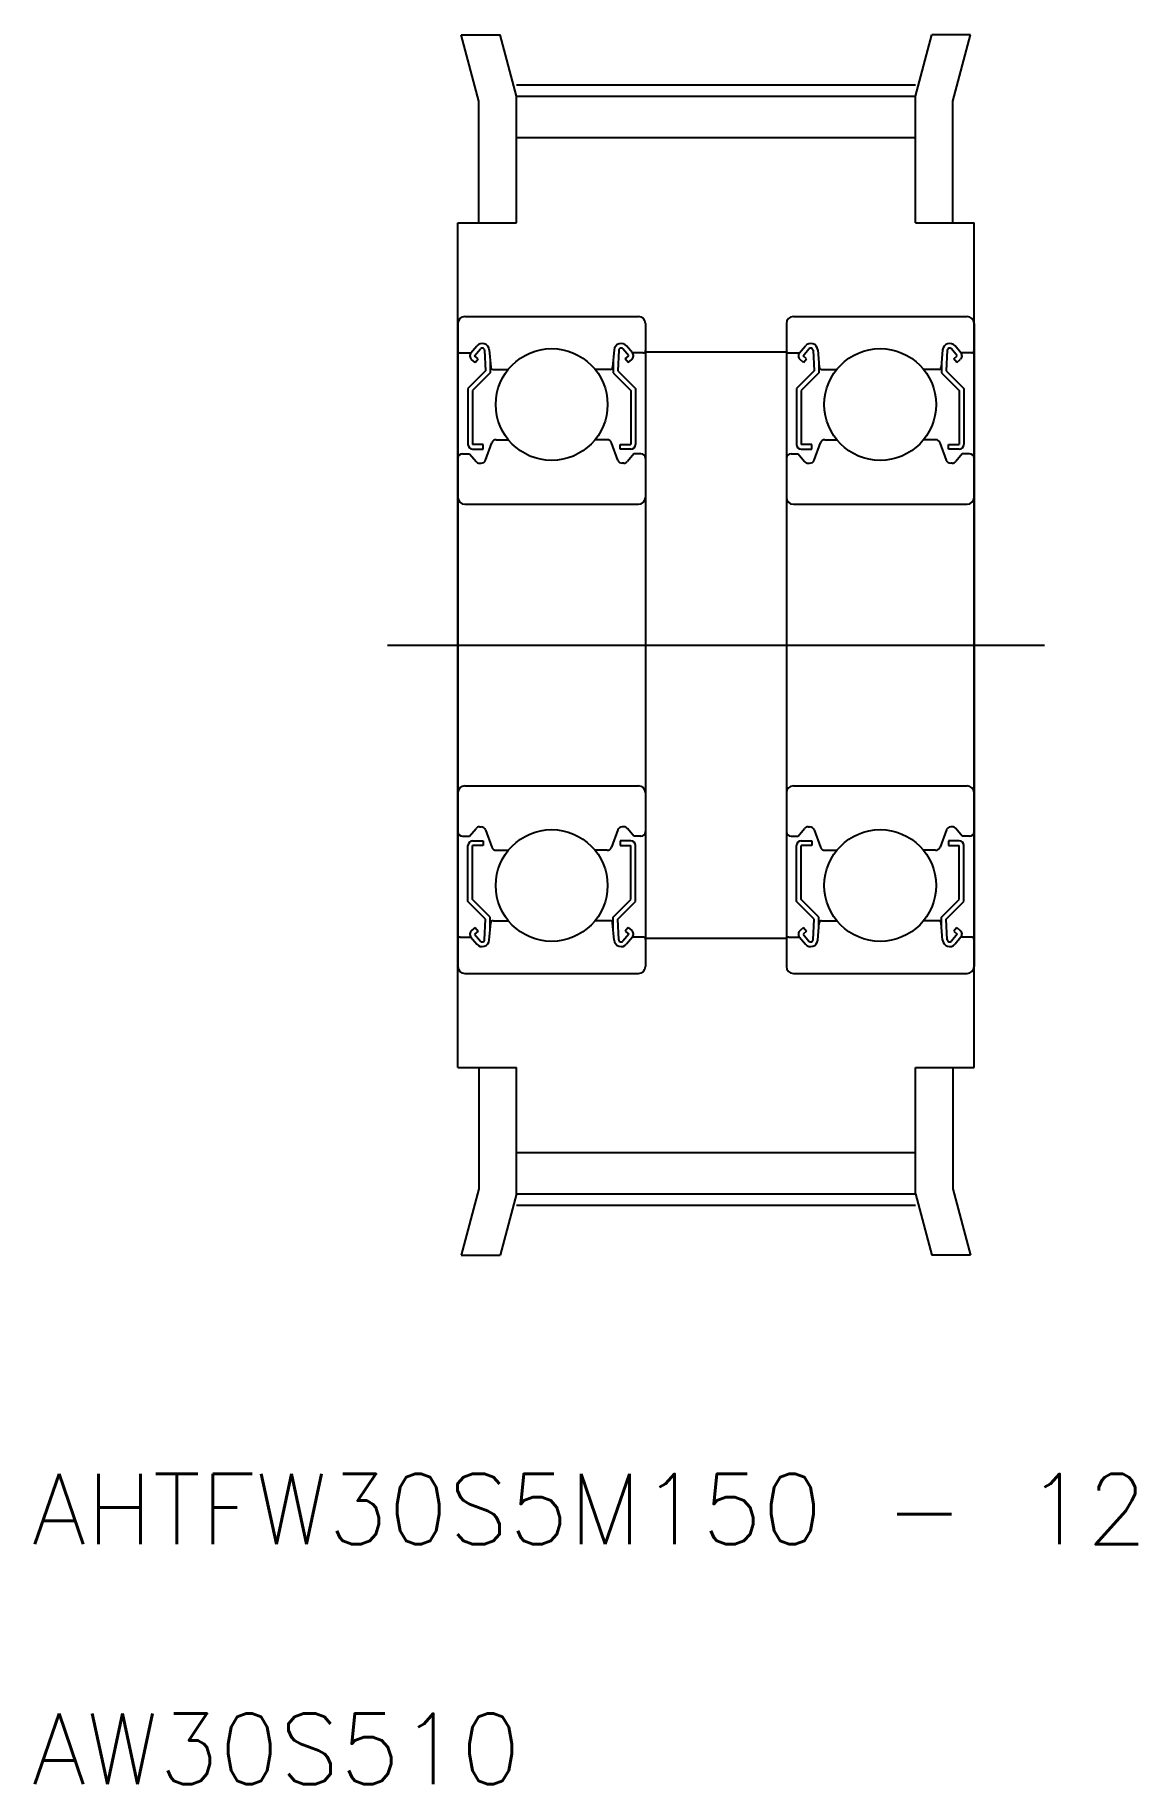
# Model space of a CAD drawing. Extents: x 22 to 69, y 0.3 to 74.9.
import ezdxf
from ezdxf.enums import TextEntityAlignment as Align

# ---------------------------------------------------------------- set-up
doc = ezdxf.new("R2010")
doc.units = 0
doc.linetypes.add('CENTER', pattern=[50.8, 31.75, -6.35, 6.35, -6.35])
doc.layers.get('0').update_dxf_attribs({"linetype": 'CONTINUOUS'})
doc.layers.add('CENTER', color=1, linetype='CONTINUOUS')
doc.styles.get("Standard").update_dxf_attribs({"font": 'txt.shx', "bigfont": 'bigfont.shx'})

msp = doc.modelspace()

# ---------------------------------------------------------------- linework, layer by layer
at = {"color": 7, "linetype": 'CONTINUOUS'}
for p, q in [((40.899, 72.044), (40.145, 74.859)), ((40.145, 74.859), (41.801, 74.859)), ((42.499, 72.254), (41.801, 74.859)), ((59.499, 72.254), (60.197, 74.859)), ((61.854, 74.859), (60.197, 74.859)), ((61.099, 72.044), (61.854, 74.859)), ((40.899, 66.859), (40.899, 72.044)), ((42.499, 72.254), (59.499, 72.254)), ((42.499, 66.859), (42.499, 72.254)), ((59.499, 66.859), (59.499, 72.254)), ((61.099, 66.859), (61.099, 72.044)), ((42.499, 70.484), (59.499, 70.484)), ((39.999, 66.859), (42.499, 66.859)), ((39.999, 30.859), (39.999, 66.859)), ((59.499, 66.859), (61.999, 66.859)), ((61.999, 30.859), (61.999, 66.859)), ((40.299, 62.859), (47.699, 62.859)), ((54.299, 62.859), (61.699, 62.859)), ((39.999, 62.559), (39.999, 35.159)), ((47.999, 62.559), (47.999, 35.159)), ((53.999, 62.559), (53.999, 35.159)), ((61.999, 62.559), (61.999, 35.159)), ((40.099, 61.309), (40.559, 61.309)), ((40.559, 61.309), (40.809, 61.607)), ((40.712, 61.18), (40.963, 61.479)), ((40.865, 61.052), (40.712, 61.18)), ((41.139, 61.419), (41.182, 60.542)), ((41.338, 61.44), (41.402, 60.701)), ((46.661, 61.44), (46.596, 60.701)), ((46.86, 61.419), (46.816, 60.542)), ((47.286, 61.18), (47.036, 61.479)), ((47.133, 61.052), (47.286, 61.18)), ((47.439, 61.309), (47.19, 61.607)), ((47.899, 61.309), (47.439, 61.309)), ((47.999, 61.359), (53.999, 61.359)), ((54.099, 61.309), (54.559, 61.309)), ((54.559, 61.309), (54.809, 61.607)), ((54.712, 61.18), (54.963, 61.479)), ((54.865, 61.052), (54.712, 61.18)), ((55.139, 61.419), (55.182, 60.542)), ((55.338, 61.44), (55.402, 60.701)), ((60.661, 61.44), (60.596, 60.701)), ((60.86, 61.419), (60.816, 60.542)), ((61.286, 61.18), (61.036, 61.479)), ((61.133, 61.052), (61.286, 61.18)), ((61.439, 61.309), (61.19, 61.607)), ((61.899, 61.309), (61.439, 61.309)), ((41.182, 60.542), (40.432, 59.792)), ((40.737, 60.899), (40.584, 61.027)), ((41.382, 60.459), (40.632, 59.709)), ((40.737, 60.899), (40.865, 61.052)), ((41.382, 60.929), (41.382, 60.459)), ((41.502, 60.609), (42.15, 60.609)), ((46.497, 60.609), (45.849, 60.609)), ((46.616, 60.929), (46.616, 60.459)), ((46.616, 60.459), (47.366, 59.709)), ((46.816, 60.542), (47.566, 59.792)), ((47.261, 60.899), (47.133, 61.052)), ((47.261, 60.899), (47.414, 61.027)), ((55.182, 60.542), (54.432, 59.792)), ((54.737, 60.899), (54.584, 61.027)), ((55.382, 60.459), (54.632, 59.709)), ((54.737, 60.899), (54.865, 61.052)), ((55.382, 60.929), (55.382, 60.459)), ((55.502, 60.609), (56.15, 60.609)), ((60.497, 60.609), (59.849, 60.609)), ((60.616, 60.929), (60.616, 60.459)), ((60.616, 60.459), (61.366, 59.709)), ((60.816, 60.542), (61.566, 59.792)), ((61.261, 60.899), (61.133, 61.052)), ((61.261, 60.899), (61.414, 61.027)), ((40.432, 59.792), (40.432, 57.409)), ((40.632, 59.709), (40.632, 57.409)), ((47.366, 59.709), (47.366, 57.409)), ((47.566, 59.792), (47.566, 57.409)), ((54.432, 59.792), (54.432, 57.409)), ((54.632, 59.709), (54.632, 57.409)), ((61.366, 59.709), (61.366, 57.409)), ((61.566, 59.792), (61.566, 57.409)), ((41.082, 57.409), (40.632, 57.409)), ((41.082, 57.209), (41.082, 57.409)), ((41.181, 56.741), (41.45, 57.478)), ((41.637, 57.609), (42.15, 57.609)), ((46.361, 57.609), (45.849, 57.609)), ((46.818, 56.741), (46.549, 57.478)), ((46.916, 57.409), (47.366, 57.409)), ((46.916, 57.209), (46.916, 57.409)), ((55.082, 57.409), (54.632, 57.409)), ((55.082, 57.209), (55.082, 57.409)), ((55.181, 56.741), (55.45, 57.478)), ((55.637, 57.609), (56.15, 57.609)), ((60.361, 57.609), (59.849, 57.609)), ((60.818, 56.741), (60.549, 57.478)), ((60.916, 57.209), (60.916, 57.409)), ((60.916, 57.409), (61.366, 57.409)), ((40.199, 57.009), (40.499, 57.009)), ((40.499, 57.009), (40.775, 56.681)), ((40.632, 57.209), (41.082, 57.209)), ((47.366, 57.209), (46.916, 57.209)), ((47.499, 57.009), (47.224, 56.681)), ((47.799, 57.009), (47.499, 57.009)), ((54.199, 57.009), (54.499, 57.009)), ((54.499, 57.009), (54.775, 56.681)), ((54.632, 57.209), (55.082, 57.209)), ((61.366, 57.209), (60.916, 57.209)), ((61.499, 57.009), (61.224, 56.681)), ((61.799, 57.009), (61.499, 57.009)), ((40.928, 56.609), (40.993, 56.609)), ((47.071, 56.609), (47.005, 56.609)), ((54.928, 56.609), (54.993, 56.609)), ((61.071, 56.609), (61.005, 56.609)), ((40.299, 54.859), (47.699, 54.859)), ((54.299, 54.859), (61.699, 54.859)), ((40.299, 42.859), (47.699, 42.859)), ((54.299, 42.859), (61.699, 42.859)), ((40.499, 40.709), (40.775, 41.038)), ((40.928, 41.109), (40.993, 41.109)), ((47.071, 41.109), (47.005, 41.109)), ((47.499, 40.709), (47.224, 41.038)), ((54.499, 40.709), (54.775, 41.038)), ((54.928, 41.109), (54.993, 41.109)), ((61.071, 41.109), (61.005, 41.109)), ((61.499, 40.709), (61.224, 41.038)), ((40.199, 40.709), (40.499, 40.709)), ((40.432, 37.926), (40.432, 40.309)), ((40.632, 40.509), (41.082, 40.509)), ((40.632, 38.009), (40.632, 40.309)), ((41.082, 40.309), (40.632, 40.309)), ((41.082, 40.509), (41.082, 40.309)), ((41.181, 40.978), (41.45, 40.241)), ((46.818, 40.978), (46.549, 40.241)), ((46.916, 40.509), (46.916, 40.309)), ((47.366, 40.509), (46.916, 40.509)), ((46.916, 40.309), (47.366, 40.309)), ((47.366, 38.009), (47.366, 40.309)), ((47.799, 40.709), (47.499, 40.709)), ((47.566, 37.926), (47.566, 40.309)), ((54.199, 40.709), (54.499, 40.709)), ((54.432, 37.926), (54.432, 40.309)), ((54.632, 40.509), (55.082, 40.509)), ((55.082, 40.309), (54.632, 40.309)), ((54.632, 38.009), (54.632, 40.309)), ((55.082, 40.509), (55.082, 40.309)), ((55.181, 40.978), (55.45, 40.241)), ((60.818, 40.978), (60.549, 40.241)), ((61.366, 40.509), (60.916, 40.509)), ((60.916, 40.509), (60.916, 40.309)), ((60.916, 40.309), (61.366, 40.309)), ((61.366, 38.009), (61.366, 40.309)), ((61.799, 40.709), (61.499, 40.709)), ((61.566, 37.926), (61.566, 40.309)), ((41.637, 40.109), (42.15, 40.109)), ((41.766, 40.109), (41.766, 40.109)), ((41.894, 40.109), (41.894, 40.109)), ((46.361, 40.109), (45.849, 40.109)), ((55.637, 40.109), (56.15, 40.109)), ((55.766, 40.109), (55.766, 40.109)), ((55.894, 40.109), (55.894, 40.109)), ((60.361, 40.109), (59.849, 40.109)), ((41.182, 37.176), (40.432, 37.926)), ((41.382, 37.259), (40.632, 38.009)), ((46.616, 37.259), (47.366, 38.009)), ((46.816, 37.176), (47.566, 37.926)), ((55.182, 37.176), (54.432, 37.926)), ((55.382, 37.259), (54.632, 38.009)), ((60.616, 37.259), (61.366, 38.009)), ((60.816, 37.176), (61.566, 37.926)), ((40.737, 36.819), (40.584, 36.691)), ((40.865, 36.666), (40.712, 36.538)), ((40.712, 36.538), (40.963, 36.24)), ((40.737, 36.819), (40.865, 36.666)), ((41.139, 36.299), (41.182, 37.176)), ((41.338, 36.279), (41.402, 37.018)), ((41.382, 36.789), (41.382, 37.259)), ((41.502, 37.109), (42.15, 37.109)), ((46.497, 37.109), (45.849, 37.109)), ((46.661, 36.279), (46.596, 37.018)), ((46.616, 36.789), (46.616, 37.259)), ((46.86, 36.299), (46.816, 37.176)), ((47.286, 36.538), (47.036, 36.24)), ((47.261, 36.819), (47.133, 36.666)), ((47.133, 36.666), (47.286, 36.538)), ((47.261, 36.819), (47.414, 36.691)), ((54.737, 36.819), (54.584, 36.691)), ((54.865, 36.666), (54.712, 36.538)), ((54.712, 36.538), (54.963, 36.24)), ((54.737, 36.819), (54.865, 36.666)), ((55.139, 36.299), (55.182, 37.176)), ((55.338, 36.279), (55.402, 37.018)), ((55.382, 36.789), (55.382, 37.259)), ((55.502, 37.109), (56.15, 37.109)), ((60.497, 37.109), (59.849, 37.109)), ((60.661, 36.279), (60.596, 37.018)), ((60.616, 36.789), (60.616, 37.259)), ((60.86, 36.299), (60.816, 37.176)), ((61.286, 36.538), (61.036, 36.24)), ((61.261, 36.819), (61.133, 36.666)), ((61.133, 36.666), (61.286, 36.538)), ((61.261, 36.819), (61.414, 36.691)), ((40.099, 36.409), (40.559, 36.409)), ((40.559, 36.409), (40.809, 36.112)), ((47.439, 36.409), (47.19, 36.112)), ((47.899, 36.409), (47.439, 36.409)), ((47.999, 36.359), (53.999, 36.359)), ((54.099, 36.409), (54.559, 36.409)), ((54.559, 36.409), (54.809, 36.112)), ((61.439, 36.409), (61.19, 36.112)), ((61.899, 36.409), (61.439, 36.409)), ((40.299, 34.859), (47.699, 34.859)), ((54.299, 34.859), (61.699, 34.859)), ((39.999, 30.859), (42.499, 30.859)), ((40.899, 30.859), (40.899, 25.675)), ((42.499, 25.464), (42.499, 30.859)), ((59.499, 25.464), (59.499, 30.859)), ((59.499, 30.859), (61.999, 30.859)), ((61.099, 30.859), (61.099, 25.675)), ((42.499, 27.234), (59.499, 27.234)), ((40.899, 25.675), (40.145, 22.859)), ((42.499, 25.464), (41.801, 22.859)), ((42.499, 25.464), (59.499, 25.464)), ((59.499, 25.464), (60.197, 22.859)), ((61.099, 25.675), (61.854, 22.859)), ((40.145, 22.859), (41.801, 22.859)), ((61.854, 22.859), (60.197, 22.859))]:
    msp.add_line(p, q, dxfattribs=at)
for centre in [(43.999, 59.109), (57.999, 59.109), (43.999, 38.609), (57.999, 38.609)]:
    msp.add_circle(centre, 2.381, dxfattribs=at)
for centre, radius, start, end in [((40.299, 62.559), 0.3, 90, 180), ((47.699, 62.559), 0.3, 0, 90), ((54.299, 62.559), 0.3, 90, 180), ((61.699, 62.559), 0.3, 0, 90), ((40.099, 61.409), 0.1, 180, 270), ((40.713, 61.181), 0.2, 140.00197, 230.08631), ((41.039, 61.414), 0.3, 4.99676, 140.00197), ((41.039, 61.414), 0.1, 2.81979, 140.00215), ((46.96, 61.414), 0.3, 39.99803, 175.00324), ((46.959, 61.414), 0.1, 39.99785, 177.18021), ((47.286, 61.181), 0.2, 309.91369, 39.99803), ((47.899, 61.409), 0.1, 270, 0), ((54.099, 61.409), 0.1, 180, 270), ((54.713, 61.181), 0.2, 140.00197, 230.08631), ((55.039, 61.414), 0.3, 4.99676, 140.00197), ((55.039, 61.414), 0.1, 2.81979, 140.00215), ((60.96, 61.414), 0.3, 39.99803, 175.00324), ((60.959, 61.414), 0.1, 39.99785, 177.18021), ((61.286, 61.181), 0.2, 309.91369, 39.99803), ((61.899, 61.409), 0.1, 270, 0), ((41.502, 60.709), 0.1, 184.99676, 269.99912), ((46.497, 60.709), 0.1, 270.00088, 355.00324), ((55.502, 60.709), 0.1, 184.99676, 269.99912), ((60.497, 60.709), 0.1, 270.00088, 355.00324), ((40.632, 57.409), 0.2, 180, 270), ((41.637, 57.409), 0.2, 90, 159.99165), ((46.361, 57.409), 0.2, 20.00835, 90), ((47.366, 57.409), 0.2, 270, 0), ((54.632, 57.409), 0.2, 180, 270), ((55.637, 57.409), 0.2, 90, 159.99165), ((60.361, 57.409), 0.2, 20.00835, 90), ((61.366, 57.409), 0.2, 270, 0), ((40.199, 56.809), 0.2, 90, 180), ((40.928, 56.809), 0.2, 219.9952, 270), ((40.993, 56.809), 0.2, 270, 339.99165), ((47.005, 56.809), 0.2, 200.00835, 270), ((47.071, 56.809), 0.2, 270, 320.0048), ((47.799, 56.809), 0.2, 0, 90), ((54.199, 56.809), 0.2, 90, 180), ((54.928, 56.809), 0.2, 219.9952, 270), ((54.993, 56.809), 0.2, 270, 339.99165), ((61.005, 56.809), 0.2, 200.00835, 270), ((61.071, 56.809), 0.2, 270, 320.0048), ((61.799, 56.809), 0.2, 0, 90), ((40.299, 55.159), 0.3, 180, 270), ((47.699, 55.159), 0.3, 270, 0), ((54.299, 55.159), 0.3, 180, 270), ((61.699, 55.159), 0.3, 270, 0), ((40.299, 42.559), 0.3, 90, 180), ((47.699, 42.559), 0.3, 0, 90), ((54.299, 42.559), 0.3, 90, 180), ((61.699, 42.559), 0.3, 0, 90), ((40.928, 40.909), 0.2, 90, 140.0048), ((40.993, 40.909), 0.2, 20.00835, 90), ((47.005, 40.909), 0.2, 90, 159.99165), ((47.071, 40.909), 0.2, 39.9952, 90), ((54.928, 40.909), 0.2, 90, 140.0048), ((54.993, 40.909), 0.2, 20.00835, 90), ((61.005, 40.909), 0.2, 90, 159.99165), ((61.071, 40.909), 0.2, 39.9952, 90), ((40.199, 40.909), 0.2, 180, 270), ((40.632, 40.309), 0.2, 90, 180), ((47.366, 40.309), 0.2, 0, 90), ((47.799, 40.909), 0.2, 270, 0), ((54.199, 40.909), 0.2, 180, 270), ((54.632, 40.309), 0.2, 90, 180), ((61.366, 40.309), 0.2, 0, 90), ((61.799, 40.909), 0.2, 270, 0), ((41.637, 40.309), 0.2, 200.00835, 270), ((46.361, 40.309), 0.2, 270, 339.99165), ((55.637, 40.309), 0.2, 200.00835, 270), ((60.361, 40.309), 0.2, 270, 339.99165), ((40.713, 36.538), 0.2, 129.91369, 219.99803), ((41.502, 37.009), 0.1, 90.00088, 175.00324), ((46.497, 37.009), 0.1, 4.99676, 89.99912), ((47.286, 36.538), 0.2, 320.00197, 50.08631), ((54.713, 36.538), 0.2, 129.91369, 219.99803), ((55.502, 37.009), 0.1, 90.00088, 175.00324), ((60.497, 37.009), 0.1, 4.99676, 89.99912), ((61.286, 36.538), 0.2, 320.00197, 50.08631), ((40.099, 36.309), 0.1, 90, 180), ((41.039, 36.305), 0.3, 219.99803, 355.00324), ((41.039, 36.304), 0.1, 219.99785, 357.18021), ((46.96, 36.305), 0.3, 184.99676, 320.00197), ((46.959, 36.304), 0.1, 182.81979, 320.00215), ((47.899, 36.309), 0.1, 0, 90), ((54.099, 36.309), 0.1, 90, 180), ((55.039, 36.305), 0.3, 219.99803, 355.00324), ((55.039, 36.304), 0.1, 219.99785, 357.18021), ((60.96, 36.305), 0.3, 184.99676, 320.00197), ((60.959, 36.304), 0.1, 182.81979, 320.00215), ((61.899, 36.309), 0.1, 0, 90), ((40.299, 35.159), 0.3, 180, 270), ((47.699, 35.159), 0.3, 270, 0), ((54.299, 35.159), 0.3, 180, 270), ((61.699, 35.159), 0.3, 270, 0)]:
    msp.add_arc(centre, radius, start, end, dxfattribs=at)
at = {"layer": 'CENTER', "color": 1, "linetype": 'CENTER'}
for p, q in [((42.499, 72.734), (59.499, 72.734)), ((36.999, 48.859), (64.999, 48.859)), ((42.499, 24.984), (59.499, 24.984))]:
    msp.add_line(p, q, dxfattribs=at)

# ---------------------------------------------------------------- texts
at = {"color": 7, "linetype": 'CONTINUOUS'}
for s, p in [('AHTFW30S5M150 - 12', (21.852, 9.634)), ('AW30S510', (21.852, -0.586))]:
    msp.add_text(s, height=3, dxfattribs=at).set_placement(p, align=Align.BOTTOM_LEFT)

doc.saveas('drawing.dxf')
